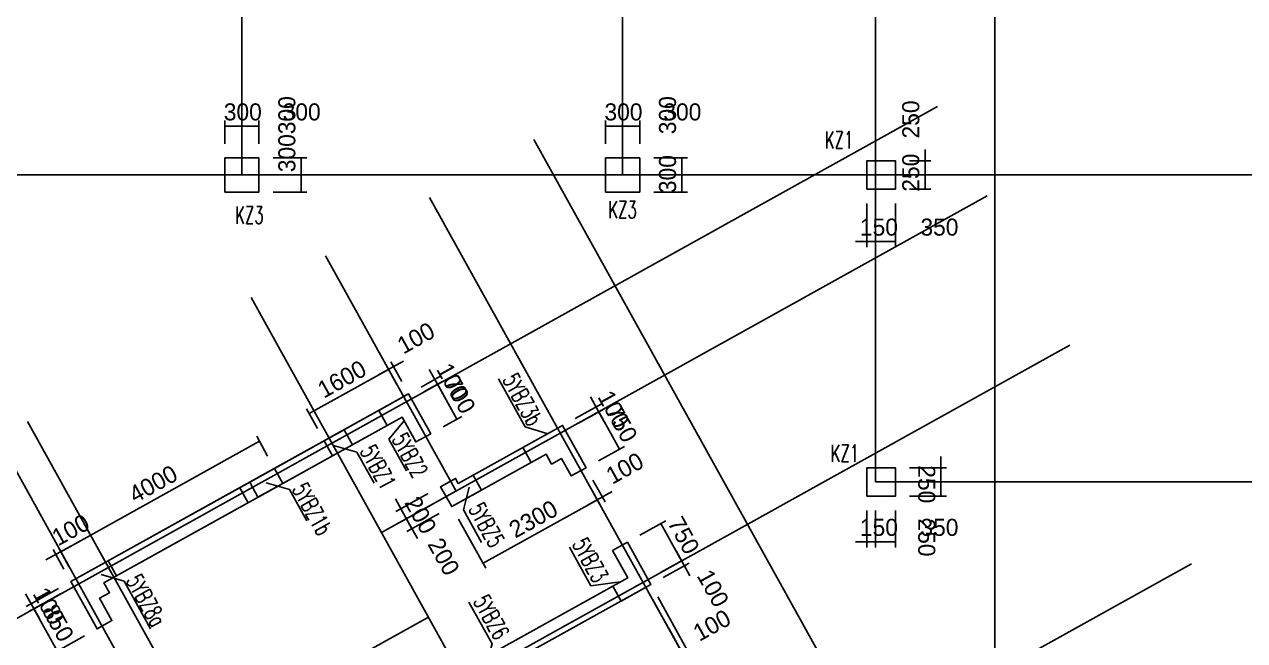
# Model space of a CAD drawing. Extents: x 387171 to 699106, y 11966 to 245688.
# Drawn here: x 493480 to 514954, y 130499 to 141336 of the extents above; entities that cross this region are included whole.
import ezdxf

# ---------------------------------------------------------------- set-up
doc = ezdxf.new("R2010")
doc.units = 0
doc.header["$LTSCALE"] = 100
doc.header["$MEASUREMENT"] = 0
doc.linetypes.add('DASHED', pattern=[19.05, 12.7, -6.35])
for name, color, linetype in [('22000', 2, 'Continuous'), ('b边缘构件', 235, 'Continuous'), ('COLU', 7, 'Continuous'), ('COLU_DASH', 9, 'DASHED'), ('DIM', 3, 'Continuous'), ('DOTE', 253, 'Continuous'), ('NUM', 7, 'Continuous'), ('wall-主楼', 2, 'Continuous'), ('Y阴影', 254, 'Continuous'), ('小尺寸', 4, 'Continuous'), ('边缘构件标注', 1, 'Continuous')]:
    doc.layers.add(name, color=color, linetype=linetype)
doc.styles.get("Standard").update_dxf_attribs({"font": 'standard'})
doc.styles.add('tk', font='tk')
doc.dimstyles.get("Standard").update_dxf_attribs({"dimtxt": 300, "dimasz": 100, "dimexe": 100, "dimexo": 250, "dimgap": 100, "dimtad": 0, "dimtoh": 1, "dimdec": 0, "dimdsep": 46, "dimcen": 0.09, "dimclrt": 7, "dimadec": 0, "dimazin": 0, "dimtfac": 1, "dimtdec": 4, "dimtofl": 0, "dimtmove": 0, "dimatfit": 3, "dimfxl": 1, "dimtolj": 1, "dimtzin": 0, "dimarcsym": 0})

# ---------------------------------------------------------------- blocks, each defined once
blk = doc.blocks.new('*D4141')
at = {"layer": '小尺寸', "color": 0, "linetype": 'ByBlock', "lineweight": -2}
for p, q in [((504539, 131218), (505146, 130125)), ((504627, 131267), (505234, 130174)), ((504923, 130116), (505360, 130359))]:
    blk.add_line(p, q, dxfattribs=at)
for points in [[(505098, 130213), (505018, 130150), (505002, 130179)], [(505185, 130261), (505265, 130325), (505281, 130295)]]:
    blk.add_solid(points, dxfattribs=at)
at = {"layer": '小尺寸', "color": 7, "linetype": 'Continuous', "lineweight": -2, "insert": (505580, 130767), "char_height": 300, "width": 476.67, "attachment_point": 5, "rotation": 29.0454, "style": 'tk'}
blk.add_mtext('100', dxfattribs=at)
blk = doc.blocks.new('*D1812')
at = {"layer": '小尺寸', "color": 0, "linetype": 'ByBlock', "lineweight": -2}
for p, q in [((493501, 131322), (493744, 130885)), ((494079, 131414), (493510, 131099)), ((494127, 131327), (493559, 131011))]:
    blk.add_line(p, q, dxfattribs=at)
for points in [[(493598, 131147), (493535, 131227), (493564, 131243)], [(493646, 131060), (493710, 130980), (493680, 130964)]]:
    blk.add_solid(points, dxfattribs=at)
at = {"layer": '小尺寸', "color": 7, "linetype": 'Continuous', "lineweight": -2, "insert": (493907, 131106), "char_height": 300, "width": 476.67, "attachment_point": 5, "rotation": 299.0454, "style": 'tk'}
blk.add_mtext('100', dxfattribs=at)
blk = doc.blocks.new('*D1400')
at = {"layer": '小尺寸', "color": 0, "linetype": 'ByBlock', "lineweight": -2}
for p, q in [((494127, 131327), (493559, 131011)), ((493646, 131060), (494059, 130317)), ((494540, 130584), (493972, 130268))]:
    blk.add_line(p, q, dxfattribs=at)
for points in [[(493646, 131060), (493710, 130980), (493680, 130964)], [(494059, 130317), (493996, 130396), (494025, 130412)]]:
    blk.add_solid(points, dxfattribs=at)
at = {"layer": '小尺寸', "color": 7, "linetype": 'Continuous', "lineweight": -2, "insert": (494071, 130810), "char_height": 300, "width": 566.67, "attachment_point": 5, "rotation": 299.0454, "style": 'tk'}
blk.add_mtext('850', dxfattribs=at)
blk = doc.blocks.new('*D2279')
at = {"layer": '小尺寸', "color": 0, "linetype": 'ByBlock', "lineweight": -2}
for p, q in [((500461, 134958), (500791, 135142)), ((500606, 135268), (500849, 134831)), ((500509, 134871), (500839, 135054))]:
    blk.add_line(p, q, dxfattribs=at)
for points in [[(500703, 135093), (500640, 135172), (500669, 135189)], [(500752, 135006), (500815, 134926), (500786, 134910)]]:
    blk.add_solid(points, dxfattribs=at)
at = {"layer": '小尺寸', "color": 7, "linetype": 'Continuous', "lineweight": -2, "insert": (501012, 135051), "char_height": 300, "width": 476.67, "attachment_point": 5, "rotation": 299.0454, "style": 'tk'}
blk.add_mtext('100', dxfattribs=at)
blk = doc.blocks.new('*D2161')
at = {"layer": '小尺寸', "color": 0, "linetype": 'ByBlock', "lineweight": -2}
for p, q in [((500509, 134871), (500839, 135054)), ((500752, 135006), (501092, 134394)), ((500849, 134259), (501179, 134442))]:
    blk.add_line(p, q, dxfattribs=at)
for points in [[(500752, 135006), (500815, 134926), (500786, 134910)], [(501092, 134394), (501028, 134473), (501058, 134489)]]:
    blk.add_solid(points, dxfattribs=at)
at = {"layer": '小尺寸', "color": 7, "linetype": 'Continuous', "lineweight": -2, "insert": (501140, 134821), "char_height": 300, "width": 566.67, "attachment_point": 5, "rotation": 299.0454, "style": 'tk'}
blk.add_mtext('700', dxfattribs=at)
blk = doc.blocks.new('*D1837')
at = {"layer": '小尺寸', "color": 0, "linetype": 'ByBlock', "lineweight": -2}
for p, q in [((500035, 135004), (499841, 135354)), ((498490, 134490), (499889, 135267)), ((498636, 134228), (498442, 134577))]:
    blk.add_line(p, q, dxfattribs=at)
for points in [[(499889, 135267), (499810, 135203), (499794, 135233)], [(498490, 134490), (498570, 134553), (498586, 134524)]]:
    blk.add_solid(points, dxfattribs=at)
at = {"layer": '小尺寸', "color": 7, "linetype": 'Continuous', "lineweight": -2, "insert": (499068, 135097), "char_height": 300, "width": 685, "attachment_point": 5, "rotation": 29.0454, "style": 'tk'}
blk.add_mtext('1600', dxfattribs=at)
blk = doc.blocks.new('*D2758')
at = {"layer": '小尺寸', "color": 0, "linetype": 'ByBlock', "lineweight": -2}
for p, q in [((499714, 135170), (500151, 135412)), ((500035, 135004), (499841, 135354)), ((500122, 135053), (499928, 135403))]:
    blk.add_line(p, q, dxfattribs=at)
for points in [[(499977, 135315), (500056, 135378), (500072, 135349)], [(499889, 135267), (499810, 135203), (499794, 135233)]]:
    blk.add_solid(points, dxfattribs=at)
at = {"layer": '小尺寸', "color": 7, "linetype": 'Continuous', "lineweight": -2, "insert": (500371, 135820), "char_height": 300, "width": 476.67, "attachment_point": 5, "rotation": 29.0454, "style": 'tk'}
blk.add_mtext('100', dxfattribs=at)
blk = doc.blocks.new('*D2638')
at = {"layer": '小尺寸', "color": 0, "linetype": 'ByBlock', "lineweight": -2}
for p, q in [((500009, 132992), (500300, 132467)), ((500587, 133084), (500018, 132768)), ((500684, 132909), (500115, 132593))]:
    blk.add_line(p, q, dxfattribs=at)
for points in [[(500106, 132817), (500043, 132896), (500072, 132912)], [(500203, 132642), (500266, 132563), (500237, 132546)]]:
    blk.add_solid(points, dxfattribs=at)
at = {"layer": '小尺寸', "color": 7, "linetype": 'Continuous', "lineweight": -2, "insert": (500453, 132706), "char_height": 300, "width": 566.67, "attachment_point": 5, "rotation": 299.0454, "style": 'tk'}
blk.add_mtext('200', dxfattribs=at)
blk = doc.blocks.new('*D3567')
at = {"layer": '小尺寸', "color": 0, "linetype": 'ByBlock', "lineweight": -2}
for p, q in [((503398, 133273), (503612, 132888)), ((503486, 133321), (503699, 132937)), ((503389, 132878), (503826, 133121))]:
    blk.add_line(p, q, dxfattribs=at)
for points in [[(503563, 132976), (503484, 132912), (503468, 132942)], [(503651, 133024), (503730, 133087), (503746, 133058)]]:
    blk.add_solid(points, dxfattribs=at)
at = {"layer": '小尺寸', "color": 7, "linetype": 'Continuous', "lineweight": -2, "insert": (504046, 133529), "char_height": 300, "width": 476.67, "attachment_point": 5, "rotation": 29.0454, "style": 'tk'}
blk.add_mtext('100', dxfattribs=at)
blk = doc.blocks.new('*D2040')
at = {"layer": '小尺寸', "color": 0, "linetype": 'ByBlock', "lineweight": -2}
for p, q in [((500106, 132817), (500397, 132292)), ((500684, 132909), (500115, 132593)), ((500781, 132734), (500213, 132418))]:
    blk.add_line(p, q, dxfattribs=at)
for points in [[(500203, 132642), (500140, 132721), (500169, 132737)], [(500300, 132467), (500363, 132388), (500334, 132372)]]:
    blk.add_solid(points, dxfattribs=at)
at = {"layer": '小尺寸', "color": 7, "linetype": 'Continuous', "lineweight": -2, "insert": (500859, 131975), "char_height": 300, "width": 566.67, "attachment_point": 5, "rotation": 299.0454, "style": 'tk'}
blk.add_mtext('200', dxfattribs=at)
blk = doc.blocks.new('*D1667')
at = {"layer": '小尺寸', "color": 0, "linetype": 'ByBlock', "lineweight": -2}
for p, q in [((503398, 133273), (503612, 132888)), ((501553, 131859), (503563, 132976)), ((501121, 132637), (501601, 131771))]:
    blk.add_line(p, q, dxfattribs=at)
for points in [[(503563, 132976), (503484, 132912), (503468, 132942)], [(501553, 131859), (501632, 131922), (501648, 131893)]]:
    blk.add_solid(points, dxfattribs=at)
at = {"layer": '小尺寸', "color": 7, "linetype": 'Continuous', "lineweight": -2, "insert": (502437, 132636), "char_height": 300, "width": 780, "attachment_point": 5, "rotation": 29.0454, "style": 'tk'}
blk.add_mtext('2300', dxfattribs=at)
blk = doc.blocks.new('*D2572')
at = {"layer": '小尺寸', "color": 0, "linetype": 'ByBlock', "lineweight": -2}
for p, q in [((503170, 134404), (503628, 134658)), ((503444, 134785), (503686, 134348)), ((503219, 134317), (503677, 134571))]:
    blk.add_line(p, q, dxfattribs=at)
for points in [[(503541, 134610), (503478, 134689), (503507, 134705)], [(503589, 134523), (503652, 134443), (503623, 134427)]]:
    blk.add_solid(points, dxfattribs=at)
at = {"layer": '小尺寸', "color": 7, "linetype": 'Continuous', "lineweight": -2, "insert": (503850, 134568), "char_height": 300, "width": 476.67, "attachment_point": 5, "rotation": 299.0454, "style": 'tk'}
blk.add_mtext('100', dxfattribs=at)
blk = doc.blocks.new('*D2456')
at = {"layer": '小尺寸', "color": 0, "linetype": 'ByBlock', "lineweight": -2}
for p, q in [((503219, 134317), (503677, 134571)), ((503589, 134523), (503953, 133867)), ((503583, 133661), (504041, 133915))]:
    blk.add_line(p, q, dxfattribs=at)
for points in [[(503589, 134523), (503652, 134443), (503623, 134427)], [(503953, 133867), (503890, 133946), (503919, 133962)]]:
    blk.add_solid(points, dxfattribs=at)
at = {"layer": '小尺寸', "color": 7, "linetype": 'Continuous', "lineweight": -2, "insert": (503990, 134316), "char_height": 300, "width": 566.67, "attachment_point": 5, "rotation": 299.0454, "style": 'tk'}
blk.add_mtext('750', dxfattribs=at)
blk = doc.blocks.new('*D2203')
at = {"layer": '小尺寸', "color": 0, "linetype": 'ByBlock', "lineweight": -2}
for p, q in [((504311, 132350), (504769, 132604)), ((504682, 132555), (505046, 131900)), ((504675, 131694), (505133, 131948))]:
    blk.add_line(p, q, dxfattribs=at)
for points in [[(504682, 132555), (504745, 132476), (504716, 132460)], [(505046, 131900), (504983, 131979), (505012, 131995)]]:
    blk.add_solid(points, dxfattribs=at)
at = {"layer": '小尺寸', "color": 7, "linetype": 'Continuous', "lineweight": -2, "insert": (505082, 132349), "char_height": 300, "width": 566.67, "attachment_point": 5, "rotation": 299.0454, "style": 'tk'}
blk.add_mtext('750', dxfattribs=at)
blk = doc.blocks.new('*D3009')
at = {"layer": '小尺寸', "color": 0, "linetype": 'ByBlock', "lineweight": -2}
for p, q in [((504949, 132075), (505191, 131638)), ((504675, 131694), (505133, 131948)), ((504724, 131607), (505182, 131861))]:
    blk.add_line(p, q, dxfattribs=at)
for points in [[(505046, 131900), (504983, 131979), (505012, 131995)], [(505094, 131812), (505157, 131733), (505128, 131717)]]:
    blk.add_solid(points, dxfattribs=at)
at = {"layer": '小尺寸', "color": 7, "linetype": 'Continuous', "lineweight": -2, "insert": (505599, 131418), "char_height": 300, "width": 476.67, "attachment_point": 5, "rotation": 299.0454, "style": 'tk'}
blk.add_mtext('100', dxfattribs=at)
blk = doc.blocks.new('*D3229')
at = {"layer": '小尺寸', "color": 0, "linetype": 'ByBlock', "lineweight": -2}
for p, q in [((504831, 130694), (505146, 130125)), ((502388, 128708), (505098, 130213)), ((502121, 129189), (502436, 128620))]:
    blk.add_line(p, q, dxfattribs=at)
for points in [[(505098, 130213), (505018, 130150), (505002, 130179)], [(502388, 128708), (502467, 128771), (502483, 128742)]]:
    blk.add_solid(points, dxfattribs=at)
at = {"layer": '小尺寸', "color": 7, "linetype": 'Continuous', "lineweight": -2, "insert": (503621, 129679), "char_height": 300, "width": 775, "attachment_point": 5, "rotation": 29.0454, "style": 'tk'}
blk.add_mtext('3100', dxfattribs=at)
blk = doc.blocks.new('*D1726')
at = {"layer": '小尺寸', "color": 0, "linetype": 'ByBlock', "lineweight": -2}
for p, q in [((497616, 134004), (494119, 132062)), ((497760, 133745), (497568, 134092)), ((494263, 131803), (494071, 132150))]:
    blk.add_line(p, q, dxfattribs=at)
for points in [[(497616, 134004), (497537, 133941), (497521, 133970)], [(494119, 132062), (494198, 132125), (494215, 132096)]]:
    blk.add_solid(points, dxfattribs=at)
at = {"layer": '小尺寸', "color": 7, "linetype": 'Continuous', "lineweight": -2, "insert": (495746, 133252), "char_height": 300, "width": 790, "attachment_point": 5, "rotation": 29.0454, "style": 'tk'}
blk.add_mtext('4000', dxfattribs=at)
blk = doc.blocks.new('*D2794')
at = {"layer": '小尺寸', "color": 0, "linetype": 'ByBlock', "lineweight": -2}
for p, q in [((494294, 132159), (493857, 131917)), ((494176, 131754), (493983, 132101)), ((494263, 131803), (494071, 132150))]:
    blk.add_line(p, q, dxfattribs=at)
for points in [[(494119, 132062), (494198, 132125), (494215, 132096)], [(494032, 132014), (493952, 131951), (493936, 131980)]]:
    blk.add_solid(points, dxfattribs=at)
at = {"layer": '小尺寸', "color": 7, "linetype": 'Continuous', "lineweight": -2, "insert": (494294, 132445), "char_height": 300, "width": 476.67, "attachment_point": 5, "rotation": 29.0454, "style": 'tk'}
blk.add_mtext('100', dxfattribs=at)
blk = doc.blocks.new('*D2559')
at = {"layer": 'DIM', "color": 0, "linetype": 'ByBlock', "lineweight": -2}
for p, q in [((509331, 139138), (509331, 138488)), ((509058, 138938), (509431, 138938)), ((509058, 138688), (509431, 138688))]:
    blk.add_line(p, q, dxfattribs=at)
for points in [[(509331, 138938), (509315, 139038), (509348, 139038)], [(509331, 138688), (509348, 138588), (509315, 138588)]]:
    blk.add_solid(points, dxfattribs=at)
at = {"layer": 'DIM', "color": 7, "linetype": 'Continuous', "lineweight": -2, "insert": (509081, 139664), "char_height": 300, "width": 566.67, "attachment_point": 5, "rotation": 90, "style": 'tk'}
blk.add_mtext('250', dxfattribs=at)
blk = doc.blocks.new('*D3421')
at = {"layer": 'DIM', "color": 0, "linetype": 'ByBlock', "lineweight": -2}
for p, q in [((509058, 138688), (509431, 138688)), ((509331, 138688), (509331, 138438)), ((509058, 138438), (509431, 138438))]:
    blk.add_line(p, q, dxfattribs=at)
for points in [[(509331, 138688), (509348, 138588), (509315, 138588)], [(509331, 138438), (509315, 138538), (509348, 138538)]]:
    blk.add_solid(points, dxfattribs=at)
at = {"layer": 'DIM', "color": 7, "linetype": 'Continuous', "lineweight": -2, "insert": (509081, 138728), "char_height": 300, "width": 566.67, "attachment_point": 5, "rotation": 90, "style": 'tk'}
blk.add_mtext('250', dxfattribs=at)
blk = doc.blocks.new('*D3162')
at = {"layer": 'DIM', "color": 0, "linetype": 'ByBlock', "lineweight": -2}
for p, q in [((508308, 138188), (508308, 137419)), ((508458, 138188), (508458, 137419)), ((508108, 137519), (508658, 137519))]:
    blk.add_line(p, q, dxfattribs=at)
for points in [[(508308, 137519), (508208, 137503), (508208, 137536)], [(508458, 137519), (508558, 137536), (508558, 137503)]]:
    blk.add_solid(points, dxfattribs=at)
at = {"layer": 'DIM', "color": 7, "linetype": 'Continuous', "lineweight": -2, "insert": (508519, 137769), "char_height": 300, "width": 476.67, "attachment_point": 5, "style": 'tk'}
blk.add_mtext('150', dxfattribs=at)
blk = doc.blocks.new('*D3039')
at = {"layer": 'DIM', "color": 0, "linetype": 'ByBlock', "lineweight": -2}
for p, q in [((508458, 138188), (508458, 137419)), ((508808, 138188), (508808, 137419)), ((508458, 137519), (508808, 137519))]:
    blk.add_line(p, q, dxfattribs=at)
for points in [[(508458, 137519), (508558, 137536), (508558, 137503)], [(508808, 137519), (508708, 137503), (508708, 137536)]]:
    blk.add_solid(points, dxfattribs=at)
at = {"layer": 'DIM', "color": 7, "linetype": 'Continuous', "lineweight": -2, "insert": (509584, 137769), "char_height": 300, "width": 566.67, "attachment_point": 5, "style": 'tk'}
blk.add_mtext('350', dxfattribs=at)
blk = doc.blocks.new('*D3931')
at = {"layer": 'DIM', "color": 0, "linetype": 'ByBlock', "lineweight": -2}
for p, q in [((508308, 132788), (508308, 132138)), ((508458, 132788), (508458, 132138)), ((508108, 132238), (508658, 132238))]:
    blk.add_line(p, q, dxfattribs=at)
for points in [[(508308, 132238), (508208, 132221), (508208, 132255)], [(508458, 132238), (508558, 132255), (508558, 132221)]]:
    blk.add_solid(points, dxfattribs=at)
at = {"layer": 'DIM', "color": 7, "linetype": 'Continuous', "lineweight": -2, "insert": (508519, 132488), "char_height": 300, "width": 476.67, "attachment_point": 5, "style": 'tk'}
blk.add_mtext('150', dxfattribs=at)
blk = doc.blocks.new('*D3615')
at = {"layer": 'DIM', "color": 0, "linetype": 'ByBlock', "lineweight": -2}
for p, q in [((508458, 132788), (508458, 132138)), ((508808, 132788), (508808, 132138)), ((508458, 132238), (508808, 132238))]:
    blk.add_line(p, q, dxfattribs=at)
for points in [[(508458, 132238), (508558, 132255), (508558, 132221)], [(508808, 132238), (508708, 132221), (508708, 132255)]]:
    blk.add_solid(points, dxfattribs=at)
at = {"layer": 'DIM', "color": 7, "linetype": 'Continuous', "lineweight": -2, "insert": (509584, 132488), "char_height": 300, "width": 566.67, "attachment_point": 5, "style": 'tk'}
blk.add_mtext('350', dxfattribs=at)
blk = doc.blocks.new('*D4669')
at = {"layer": 'DIM', "color": 0, "linetype": 'ByBlock', "lineweight": -2}
for p, q in [((509058, 133288), (509708, 133288)), ((509608, 133038), (509608, 133288)), ((509058, 133038), (509708, 133038))]:
    blk.add_line(p, q, dxfattribs=at)
for points in [[(509608, 133288), (509625, 133188), (509591, 133188)], [(509608, 133038), (509591, 133138), (509625, 133138)]]:
    blk.add_solid(points, dxfattribs=at)
at = {"layer": 'DIM', "color": 7, "linetype": 'Continuous', "lineweight": -2, "insert": (509358, 132312), "char_height": 300, "width": 566.67, "attachment_point": 5, "rotation": 270, "style": 'tk'}
blk.add_mtext('250', dxfattribs=at)
blk = doc.blocks.new('*D4388')
at = {"layer": 'DIM', "color": 0, "linetype": 'ByBlock', "lineweight": -2}
for p, q in [((509608, 133088), (509608, 133738)), ((509058, 133538), (509708, 133538)), ((509058, 133288), (509708, 133288))]:
    blk.add_line(p, q, dxfattribs=at)
for points in [[(509608, 133538), (509591, 133638), (509625, 133638)], [(509608, 133288), (509625, 133188), (509591, 133188)]]:
    blk.add_solid(points, dxfattribs=at)
at = {"layer": 'DIM', "color": 7, "linetype": 'Continuous', "lineweight": -2, "insert": (509358, 133248), "char_height": 300, "width": 566.67, "attachment_point": 5, "rotation": 270, "style": 'tk'}
blk.add_mtext('250', dxfattribs=at)
blk = doc.blocks.new('*D1844')
at = {"layer": 'DIM', "color": 0, "linetype": 'ByBlock', "lineweight": -2}
for p, q in [((497008, 139238), (497008, 139645)), ((497308, 139238), (497308, 139645)), ((497008, 139545), (497308, 139545))]:
    blk.add_line(p, q, dxfattribs=at)
for points in [[(497008, 139545), (497108, 139562), (497108, 139528)], [(497308, 139545), (497208, 139528), (497208, 139562)]]:
    blk.add_solid(points, dxfattribs=at)
at = {"layer": 'DIM', "color": 7, "linetype": 'Continuous', "lineweight": -2, "insert": (497323, 139795), "char_height": 300, "width": 566.67, "attachment_point": 5, "style": 'tk'}
blk.add_mtext('300', dxfattribs=at)
blk = doc.blocks.new('*D2786')
at = {"layer": 'DIM', "color": 0, "linetype": 'ByBlock', "lineweight": -2}
for p, q in [((497308, 139238), (497308, 139645)), ((497608, 139238), (497608, 139645)), ((497308, 139545), (497608, 139545))]:
    blk.add_line(p, q, dxfattribs=at)
for points in [[(497308, 139545), (497408, 139562), (497408, 139528)], [(497608, 139545), (497508, 139528), (497508, 139562)]]:
    blk.add_solid(points, dxfattribs=at)
at = {"layer": 'DIM', "color": 7, "linetype": 'Continuous', "lineweight": -2, "insert": (498359, 139795), "char_height": 300, "width": 566.67, "attachment_point": 5, "style": 'tk'}
blk.add_mtext('300', dxfattribs=at)
blk = doc.blocks.new('*D2351')
at = {"layer": 'DIM', "color": 0, "linetype": 'ByBlock', "lineweight": -2}
for p, q in [((497858, 138988), (498450, 138988)), ((498350, 138988), (498350, 138688)), ((497858, 138688), (498450, 138688))]:
    blk.add_line(p, q, dxfattribs=at)
for points in [[(498350, 138988), (498367, 138888), (498334, 138888)], [(498350, 138688), (498334, 138788), (498367, 138788)]]:
    blk.add_solid(points, dxfattribs=at)
at = {"layer": 'DIM', "color": 7, "linetype": 'Continuous', "lineweight": -2, "insert": (498100, 139739), "char_height": 300, "width": 566.67, "attachment_point": 5, "rotation": 90, "style": 'tk'}
blk.add_mtext('300', dxfattribs=at)
blk = doc.blocks.new('*D3309')
at = {"layer": 'DIM', "color": 0, "linetype": 'ByBlock', "lineweight": -2}
for p, q in [((497858, 138688), (498450, 138688)), ((498350, 138688), (498350, 138388)), ((497858, 138388), (498450, 138388))]:
    blk.add_line(p, q, dxfattribs=at)
for points in [[(498350, 138688), (498367, 138588), (498334, 138588)], [(498350, 138388), (498334, 138488), (498367, 138488)]]:
    blk.add_solid(points, dxfattribs=at)
at = {"layer": 'DIM', "color": 7, "linetype": 'Continuous', "lineweight": -2, "insert": (498100, 139071), "char_height": 300, "width": 566.67, "attachment_point": 5, "rotation": 90, "style": 'tk'}
blk.add_mtext('300', dxfattribs=at)
blk = doc.blocks.new('*D3201')
at = {"layer": 'DIM', "color": 0, "linetype": 'ByBlock', "lineweight": -2}
for p, q in [((503708, 139238), (503708, 139645)), ((504008, 139238), (504008, 139645)), ((503708, 139545), (504008, 139545))]:
    blk.add_line(p, q, dxfattribs=at)
for points in [[(503708, 139545), (503808, 139562), (503808, 139528)], [(504008, 139545), (503908, 139528), (503908, 139562)]]:
    blk.add_solid(points, dxfattribs=at)
at = {"layer": 'DIM', "color": 7, "linetype": 'Continuous', "lineweight": -2, "insert": (504023, 139795), "char_height": 300, "width": 566.67, "attachment_point": 5, "style": 'tk'}
blk.add_mtext('300', dxfattribs=at)
blk = doc.blocks.new('*D2920')
at = {"layer": 'DIM', "color": 0, "linetype": 'ByBlock', "lineweight": -2}
for p, q in [((504008, 139238), (504008, 139645)), ((504308, 139238), (504308, 139645)), ((504008, 139545), (504308, 139545))]:
    blk.add_line(p, q, dxfattribs=at)
for points in [[(504008, 139545), (504108, 139562), (504108, 139528)], [(504308, 139545), (504208, 139528), (504208, 139562)]]:
    blk.add_solid(points, dxfattribs=at)
at = {"layer": 'DIM', "color": 7, "linetype": 'Continuous', "lineweight": -2, "insert": (505059, 139795), "char_height": 300, "width": 566.67, "attachment_point": 5, "style": 'tk'}
blk.add_mtext('300', dxfattribs=at)
blk = doc.blocks.new('*D3698')
at = {"layer": 'DIM', "color": 0, "linetype": 'ByBlock', "lineweight": -2}
for p, q in [((504558, 138988), (505150, 138988)), ((505050, 138988), (505050, 138688)), ((504558, 138688), (505150, 138688))]:
    blk.add_line(p, q, dxfattribs=at)
for points in [[(505050, 138988), (505067, 138888), (505034, 138888)], [(505050, 138688), (505034, 138788), (505067, 138788)]]:
    blk.add_solid(points, dxfattribs=at)
at = {"layer": 'DIM', "color": 7, "linetype": 'Continuous', "lineweight": -2, "insert": (504800, 139739), "char_height": 300, "width": 566.67, "attachment_point": 5, "rotation": 90, "style": 'tk'}
blk.add_mtext('300', dxfattribs=at)
blk = doc.blocks.new('*D3453')
at = {"layer": 'DIM', "color": 0, "linetype": 'ByBlock', "lineweight": -2}
for p, q in [((504558, 138688), (505150, 138688)), ((505050, 138688), (505050, 138388)), ((504558, 138388), (505150, 138388))]:
    blk.add_line(p, q, dxfattribs=at)
for points in [[(505050, 138688), (505067, 138588), (505034, 138588)], [(505050, 138388), (505034, 138488), (505067, 138488)]]:
    blk.add_solid(points, dxfattribs=at)
at = {"layer": 'DIM', "color": 7, "linetype": 'Continuous', "lineweight": -2, "insert": (504800, 138703), "char_height": 300, "width": 566.67, "attachment_point": 5, "rotation": 90, "style": 'tk'}
blk.add_mtext('300', dxfattribs=at)

msp = doc.modelspace()

# ---------------------------------------------------------------- hatches: boundary and pattern name
at = {"layer": 'Y阴影'}
h = msp.add_hatch(dxfattribs=at)
h.set_pattern_fill('ANSI31', color=256, scale=25, angle=-60.95463, style=0)
h.set_pattern_definition([])
h.paths.add_polyline_path([(500242.1, 134837), (499717.5, 134545.7), (499863.2, 134283.4), (500125.4, 134429.1), (500368.2, 133992), (500630.5, 134137.6)], flags=0)
h = msp.add_hatch(dxfattribs=at)
h.set_pattern_fill('ANSI31', color=256, scale=25, angle=-60.95463, style=0)
h.set_pattern_definition([])
h.paths.add_polyline_path([(503364.3, 133539.7), (503102.3, 133394.2), (502932.1, 133700), (502757.5, 133603.1), (502660.4, 133777.9), (502398.1, 133632.3), (502252.5, 133894.5), (502951.9, 134282.9)], flags=0)
h = msp.add_hatch(dxfattribs=at)
h.set_pattern_fill('ANSI31', color=256, scale=25, angle=-60.95463, style=0)
h.set_pattern_definition([])
h.paths.add_polyline_path([(499105.6, 134205.8), (498755.9, 134011.6), (498901.5, 133749.4), (499251.2, 133943.6)], flags=0)
h = msp.add_hatch(dxfattribs=at)
h.set_pattern_fill('ANSI31', color=256, scale=25, angle=-60.95463, style=0)
h.set_pattern_definition([])
h.paths.add_polyline_path([(497881.6, 133526.1), (497444.5, 133283.4), (497590.2, 133021.1), (498027.3, 133263.9)], flags=0)
h = msp.add_hatch(dxfattribs=at)
h.set_pattern_fill('ANSI31', color=256, scale=25, angle=-60.95463, style=0)
h.set_pattern_definition([])
h.paths.add_polyline_path([(501067.4, 133350.8), (500805.1, 133205.1), (500999.3, 132855.4), (501523.9, 133146.7), (501378.2, 133409), (501116, 133263.4)], flags=0)
h = msp.add_hatch(dxfattribs=at)
h.set_pattern_fill('ANSI31', color=256, scale=25, angle=-60.95463, style=0)
h.set_pattern_definition([])
h.paths.add_polyline_path([(503830.8, 132083), (504097.4, 131601.9), (503835.5, 131456.5), (503981.2, 131194.2), (504505.7, 131485.5), (504092.8, 132228.5)], flags=0)
h = msp.add_hatch(dxfattribs=at)
h.set_pattern_fill('ANSI31', color=256, scale=25, angle=-60.95463, style=0)
h.set_pattern_definition([])
h.paths.add_polyline_path([(494758.5, 130705.1), (494297.3, 131535.6), (494952.9, 131899.7), (495098.6, 131637.4), (494880.3, 131516.2), (494977.4, 131341.3), (494802.3, 131244.1), (495020.8, 130850.7)], flags=0)

# ---------------------------------------------------------------- linework, layer by layer
at = {"layer": '22000', "linetype": 'Continuous'}
msp.add_lwpolyline([(494758.5, 130705.1), (495020.8, 130850.7), (494802.3, 131244.1), (494977.4, 131341.3), (494880, 131516.1), (500125.4, 134429.1), (500368.2, 133992), (500630.5, 134137.6), (500242.1, 134837), (494297.3, 131535.6), (494758.5, 130705.1)], dxfattribs=at)
at = {"layer": 'b边缘构件'}
for points in [[(500242.1, 134837), (499717.5, 134545.7), (499863.2, 134283.4), (500125.4, 134429.1), (500368.2, 133992), (500630.5, 134137.6), (500242.1, 134837)], [(503364.3, 133539.7), (503102.3, 133394.2), (502932.1, 133700), (502757.5, 133603.1), (502660.4, 133777.9), (502398.1, 133632.3), (502252.5, 133894.5), (502951.9, 134282.9), (503364.3, 133539.7)], [(499105.6, 134205.8), (498755.9, 134011.6), (498901.5, 133749.4), (499251.2, 133943.6), (499105.6, 134205.8)], [(497881.6, 133526.1), (497444.5, 133283.4), (497590.2, 133021.1), (498027.3, 133263.9), (497881.6, 133526.1)], [(501067.4, 133350.8), (500805.1, 133205.1), (500999.3, 132855.4), (501523.9, 133146.7), (501378.2, 133409), (501116, 133263.4), (501067.4, 133350.8)]]:
    msp.add_lwpolyline(points, dxfattribs=at)
for points in [[(503830.8, 132083), (504097.4, 131601.9), (503835.5, 131456.5), (503981.2, 131194.2), (504505.7, 131485.5), (504092.8, 132228.5)], [(494758.5, 130705.1), (494297.3, 131535.6), (494952.9, 131899.7), (495098.6, 131637.4), (494880.3, 131516.2), (494977.4, 131341.3), (494802.3, 131244.1), (495020.8, 130850.7)]]:
    msp.add_lwpolyline(points, close=True, dxfattribs=at)
at = {"layer": 'COLU'}
for points in [[(497008.1, 138387.9), (497608.1, 138387.9), (497608.1, 138987.9), (497008.1, 138987.9)], [(503708.1, 138387.9), (504308.1, 138387.9), (504308.1, 138987.9), (503708.1, 138987.9)], [(508308.1, 138437.9), (508808.1, 138437.9), (508808.1, 138937.9), (508308.1, 138937.9)], [(508308.1, 133037.9), (508808.1, 133037.9), (508808.1, 133537.9), (508308.1, 133537.9)]]:
    msp.add_lwpolyline(points, close=True, dxfattribs=at)
at = {"layer": 'COLU_DASH'}
msp.add_line((497269.7, 133186.3), (497415.3, 132924), dxfattribs=at)
at = {"layer": 'DOTE'}
for p, q in [((508458.1, 155487.9), (508458.1, 133287.9)), ((497308.1, 138687.9), (497308.1, 146357.9)), ((504008.1, 138687.9), (504008.1, 146357.9)), ((510558.1, 127887.9), (510558.1, 146357.9)), ((509551.1, 139892.3), (485532.5, 126553.7)), ((502447.3, 139310.9), (514847.8, 116981.6)), ((491703.8, 138687.9), (593508.1, 138687.9)), ((510425, 138318.7), (499765.7, 132399.1)), ((500611.4, 138291.3), (517042.2, 108704.7)), ((498780.4, 137263), (501078.8, 133124.3)), ((497469, 136534.8), (503360.6, 125925.9)), ((511881.5, 135696), (501222.2, 129776.4)), ((493535, 134350), (508021.3, 108264.7)), ((493010.4, 134058.7), (498903.6, 123447.1)), ((508458.1, 133287.9), (585258.1, 133287.9)), ((514017.7, 131849.4), (489999.1, 118510.8)), ((487231.8, 123493.9), (500591.1, 130912.9))]:
    msp.add_line(p, q, dxfattribs=at)
at = {"layer": 'wall-主楼'}
for points in [[(500242.1, 134837), (498755.9, 134011.6), (498901.5, 133749.4), (500125.4, 134429.1), (500368.2, 133992), (500630.5, 134137.6)], [(502932.3, 133700.2), (502757.5, 133603.1), (502660.4, 133777.9), (500999.3, 132855.4), (500805.1, 133205.1), (501067.4, 133350.8), (501116, 133263.4), (502951.9, 134282.9), (503364.5, 133539.8), (503102.3, 133394.2)], [(498755.9, 134011.6), (498901.5, 133749.4), (498027.3, 133263.9), (497881.6, 133526.1)], [(494297.3, 131535.6), (494758.5, 130705.1), (495020.8, 130850.7), (494802.3, 131244.1), (494977.1, 131341.2), (494880, 131516.1), (498027.3, 133263.9), (497881.6, 133526.1)], [(503830.5, 132082.8), (504097.5, 131602), (501125.1, 129951.3), (501562.1, 129164.5), (501999.2, 129407.2), (501707.9, 129931.8), (504505.5, 131485.4), (504092.8, 132228.5)]]:
    msp.add_lwpolyline(points, close=True, dxfattribs=at)
at = {"layer": '边缘构件标注', "color": 200}
for p, q in [((501825.3, 135099.5), (502291.7, 134259.5)), ((500162.2, 134363), (499892.3, 134041.5)), ((502689.6, 134137.3), (502291.7, 134259.5)), ((500202.6, 133482.8), (499892.3, 134041.5)), ((501307.2, 133198), (501205.1, 132798.2)), ((501523, 132225.7), (501205.1, 132798.2)), ((503070.8, 132140.9), (503449.5, 131458.9)), ((494828.4, 131659), (495236.3, 131542.4)), ((495700.1, 130707.3), (495236.3, 131542.4)), ((503966.4, 131529.2), (503449.5, 131458.9))]:
    msp.add_line(p, q, dxfattribs=at)
for points in [[(498921.1, 133931.8), (499329, 133815.2), (499634.9, 133264.4)], [(497735.9, 133273.6), (498143.8, 133157), (498449.7, 132606.2)], [(501594.4, 130033.1), (501711.1, 130441), (501303.2, 131175.4)]]:
    msp.add_lwpolyline(points, dxfattribs=at)

# ---------------------------------------------------------------- texts
at = {"layer": 'NUM', "color": 200, "width": 0.7}
for s, p in [('KZ1', (507566.9, 139155.2)), ('KZ3', (497190.1, 137830.6)), ('KZ3', (503757.3, 137927.3)), ('KZ1', (507670.6, 133644))]:
    msp.add_text(s, height=300, dxfattribs=at).set_placement(p)
at = {"layer": '边缘构件标注', "color": 200, "width": 0.7}
for s, p in [('5YBZ3b', (501883.9, 135089.4)), ('5YBZ2', (499935.6, 134040.9)), ('5YBZ1', (499376.7, 133833.8)), ('5YBZ1b', (498180.7, 133163.1)), ('5YBZ5', (501286.7, 132815.7)), ('5YBZ3', (503110.3, 132198.8)), ('5YBZ8a', (495259.2, 131555.8)), ('5YBZ6', (501369.8, 131193.5))]:
    msp.add_text(s, height=300, rotation=299.04537, dxfattribs=at).set_placement(p)

# ---------------------------------------------------------------- dimensions: what is measured, and where the dimension line sits
at = {"layer": 'DIM', "color": 200}
for base, p1, p2, picture, middle in [((498350.4, 138687.9), (497608.1, 138987.9), (497608.1, 138687.9), '*D2351', (498100.4, 139206)), ((505050.4, 138687.9), (504308.1, 138987.9), (504308.1, 138687.9), '*D3698', (504800.4, 139206)), ((498350.4, 138387.9), (497608.1, 138687.9), (497608.1, 138387.9), '*D3309', (498100.4, 138537.9)), ((505050.4, 138387.9), (504308.1, 138687.9), (504308.1, 138387.9), '*D3453', (504800.4, 138169.9))]:
    dim = msp.add_linear_dim(base=base, p1=p1, p2=p2, angle=90, dimstyle='Standard', dxfattribs=at)
    dim.commit()
    dim.dimension.update_dxf_attribs({"geometry": picture, "text_midpoint": middle})
for base, p1, p2, picture, middle in [((497308.1, 139544.9), (497008.1, 138987.9), (497308.1, 138987.9), '*D1844', (496790, 139794.9)), ((497608.1, 139544.9), (497308.1, 138987.9), (497608.1, 138987.9), '*D2786', (497826.1, 139794.9)), ((504008.1, 139544.9), (503708.1, 138987.9), (504008.1, 138987.9), '*D3201', (503490, 139794.9)), ((504308.1, 139544.9), (504008.1, 138987.9), (504308.1, 138987.9), '*D2920', (504526.1, 139794.9))]:
    dim = msp.add_linear_dim(base=base, p1=p1, p2=p2, dimstyle='Standard', dxfattribs=at)
    dim.commit()
    dim.dimension.update_dxf_attribs({"geometry": picture, "text_midpoint": middle})
for p1, p2, distance, picture, middle in [((508808.1, 138937.9), (508808.1, 138687.9), 523.3, '*D2559', (509081.3, 139156)), ((508808.1, 138687.9), (508808.1, 138437.9), 523.3, '*D3421', (509081.3, 138219.9)), ((508308.1, 138437.9), (508458.1, 138437.9), -918.7, '*D3162', (508106.1, 137769.3)), ((508458.1, 138437.9), (508808.1, 138437.9), -918.7, '*D3039', (509026.1, 137769.3)), ((508808.1, 133287.9), (508808.1, 133537.9), -800, '*D4388', (509358.1, 133756)), ((508808.1, 133037.9), (508808.1, 133287.9), -800, '*D4669', (509358.1, 132819.9)), ((508308.1, 133037.9), (508458.1, 133037.9), -800, '*D3931', (508106.1, 132487.9)), ((508458.1, 133037.9), (508808.1, 133037.9), -800, '*D3615', (509026.1, 132487.9))]:
    dim = msp.add_aligned_dim(p1=p1, p2=p2, distance=distance, dimstyle='Standard', dxfattribs=at)
    dim.commit()
    dim.dimension.update_dxf_attribs({"geometry": picture, "text_midpoint": middle})
at = {"layer": '小尺寸'}
for p1, p2, distance, picture, middle in [((500156.1, 134785.8), (500243.5, 134834.3), 550, '*D2758', (500031.7, 135631.7)), ((498757.3, 134009), (500156.1, 134785.8), 550, '*D1837', (499068.3, 135096.8)), ((500242.1, 134837), (500290.6, 134749.6), 527.4, '*D2279', (500823.7, 135391)), ((500290.6, 134749.6), (500630.5, 134137.6), 527.4, '*D2161', (501140.2, 134821)), ((503277.1, 133491.3), (503364.5, 133539.8), -589.9, '*D3567', (503706.1, 133340.7)), ((500805.1, 133205.1), (500902.2, 133030.3), -800, '*D2638', (500218.4, 133128.8)), ((494297.3, 131535.6), (494345.8, 131448.2), -800, '*D1812', (493718.4, 131445.1)), ((494345.8, 131448.2), (494758.5, 130705.1), -800, '*D1400', (494071.3, 130809.6)), ((504418, 131436.8), (504505.5, 131485.4), -1400, '*D4141', (505240.3, 130578)), ((501999.2, 129407.2), (504709.3, 130912.3), -800, '*D3229', (503621.3, 129678.9))]:
    dim = msp.add_aligned_dim(p1=p1, p2=p2, distance=distance, dimstyle='Standard', dxfattribs=at)
    dim.commit()
    dim.dimension.update_dxf_attribs({"geometry": picture, "text_midpoint": middle})
for base, p1, p2, angle, picture, middle in [((503589.2, 134522.5), (502951.9, 134282.9), (503000.4, 134195.5), 299.04537, '*D2572', (503661.2, 134907.8)), ((503953.4, 133866.8), (503000.4, 134195.5), (503364.5, 133539.8), 299.04537, '*D2456', (503989.9, 134316)), ((494119.1, 132062.3), (497881.6, 133526.1), (494384.7, 131584.1), 29.04537, '*D1726', (495746.2, 133251.9)), ((503563.5, 132975.6), (500999.3, 132855.4), (503277.1, 133491.3), 29.04537, '*D1667', (502436.8, 132635.8)), ((500300, 132467), (500902.2, 133030.3), (500999.3, 132855.4), 299.04537, '*D2040', (500624.4, 132397.8)), ((494031.7, 132013.7), (494384.7, 131584.1), (494297.3, 131535.6), 29.04537, '*D2794', (493954.1, 132256.6)), ((505045.7, 131899.8), (504092.8, 132228.5), (504456.9, 131572.8), 299.04537, '*D2203', (505082.2, 132349)), ((505094.3, 131812.4), (504456.9, 131572.8), (504505.5, 131485.4), 299.04537, '*D3009', (505410.9, 131757.2))]:
    dim = msp.add_linear_dim(base=base, p1=p1, p2=p2, angle=angle, dimstyle='Standard', dxfattribs=at)
    dim.commit()
    dim.dimension.update_dxf_attribs({"geometry": picture, "text_midpoint": middle})

doc.saveas('drawing.dxf')
